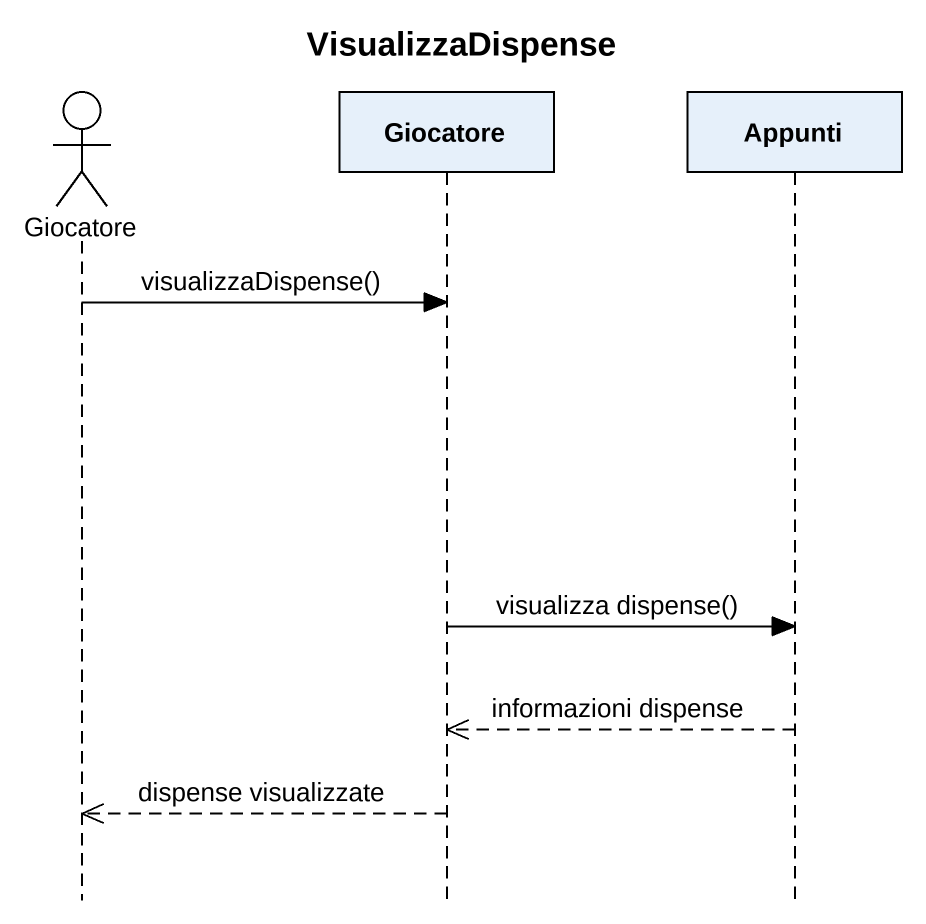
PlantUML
@startuml
title VisualizzaDispense
hide footbox
actor Giocatore
participant "Giocatore" as Giocatore_2
participant Appunti

Giocatore -> Giocatore_2 : visualizzaDispense()
Giocatore_2 -> Appunti : visualizza dispense()
Appunti -->> Giocatore_2 : informazioni dispense
Giocatore_2 -->> Giocatore : dispense visualizzate
@enduml
